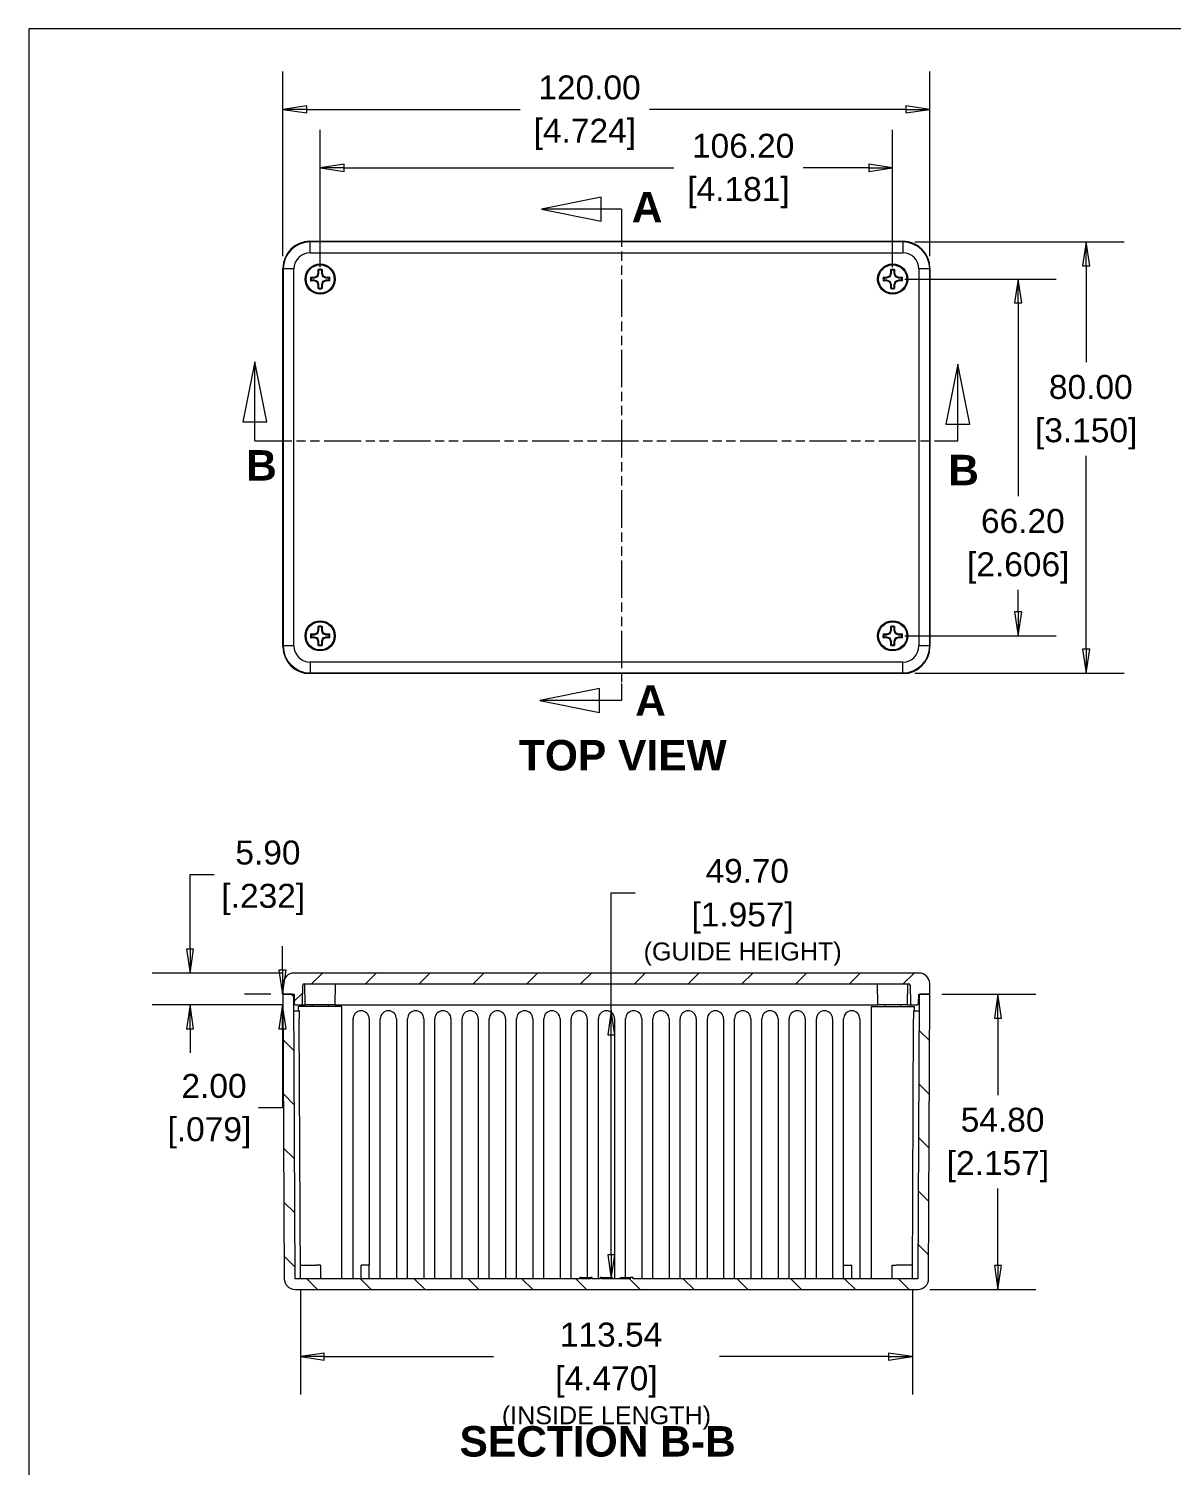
# Model space of a CAD drawing. Header units: millimetres. Extents: x 20 to 599, y 21 to 459.
# Drawn here: x 20.2 to 232.2, y 192.9 to 459.4 of the extents above; entities that cross this region are included whole.
import ezdxf

# ---------------------------------------------------------------- set-up
doc = ezdxf.new("R2010")
doc.units = ezdxf.units.MM
doc.header["$LTSCALE"] = 2.222222
doc.linetypes.add('DOUBLE_DASH_CHAIN', pattern=[1.2403, 0.6614, -0.0827, 0.1654, -0.0827, 0.1654, -0.0827])
for name, color, linetype, lineweight in [('Dimension (ANSI)', 7, 'Continuous', 9), ('Hatch (ANSI)', 7, 'Continuous', 9), ('Section Line (ANSI)', 7, 'DOUBLE_DASH_CHAIN', 9), ('Sketch Geometry (ANSI)', 7, 'Continuous', 9), ('Symbol (ANSI)', 7, 'Continuous', 9), ('Visible (ANSI)', 7, 'Continuous', 9), ('Visible Narrow (ANSI)', 7, 'Continuous', 9)]:
    doc.layers.add(name, color=color, linetype=linetype, lineweight=lineweight)
doc.styles.add('Label Text (ANSI)', font='arialbd.ttf')
doc.styles.add('Note Text (ANSI)', font='arial.ttf')
doc.styles.add('Text Style20', font='arial.ttf')
doc.dimstyles.new('Default - mm (ANSI)', dxfattribs={"dimscale": 2.222222, "dimtxt": 2, "dimasz": 2, "dimexe": 3.175, "dimexo": 1, "dimgap": 0.8, "dimtad": 0, "dimtih": 1, "dimtoh": 1, "dimrnd": 1e-08, "dimzin": 4, "dimdsep": 46, "dimtxsty": 'Note Text (ANSI)', "dimblk": 'Filled-1', "dimcen": 0.09, "dimdle": 10, "dimclrd": 256, "dimclre": 256, "dimclrt": 256, "dimadec": 1, "dimazin": 0, "dimtfac": 1.524, "dimtofl": 0, "dimtmove": 0, "dimatfit": 3, "dimfxl": 0, "dimtolj": 1, "dimtzin": 0, "dimlwd": -1, "dimlwe": -1, "dimarcsym": 0})

# ---------------------------------------------------------------- blocks, each defined once
blk = doc.blocks.new('Title Blocks HAMMOND')
at = {"layer": 'Sketch Geometry (ANSI)'}
for p, q in [((270, 206.73), (9.35, 206.73)), ((9.35, 206.73), (9.35, 9.64))]:
    blk.add_line(p, q, dxfattribs=at)
at = {"layer": 'Symbol (ANSI)', "style": 'Text Style20'}
blk.add_attdef('<TITLE>_001', (229.57, 16.32), '', height=5, dxfattribs=at)
blk = doc.blocks.new('2dTransSection0')
at = {"layer": 'Section Line (ANSI)', "linetype": 'Continuous'}
for p, q in [((27.97, 178.92), (26.97, 173.92)), ((27.97, 173.92), (27.97, 178.92)), ((28.97, 173.92), (27.97, 178.92)), ((86.67, 178.74), (85.67, 173.74)), ((86.67, 173.74), (86.67, 178.74)), ((87.67, 173.74), (86.67, 178.74)), ((26.97, 173.92), (28.97, 173.92)), ((27.97, 172.33), (27.97, 173.92)), ((85.67, 173.74), (87.67, 173.74)), ((86.67, 172.33), (86.67, 173.74)), ((27.97, 172.33), (29.36, 172.33)), ((85.28, 172.33), (86.67, 172.33))]:
    blk.add_line(p, q, dxfattribs=at)
at = {"layer": 'Section Line (ANSI)', "linetype": 'DOUBLE_DASH_CHAIN', "ltscale": 2.100338}
blk.add_line((27.97, 172.33), (86.67, 172.33), dxfattribs=at)
at = {"layer": 'Section Line (ANSI)', "linetype": 'Continuous', "flags": 128}
for points in [[(28.97, 173.92), (27.97, 178.92), (26.97, 173.92), (28.97, 173.92)], [(87.67, 173.74), (86.67, 178.74), (85.67, 173.74), (87.67, 173.74)]]:
    blk.add_lwpolyline(points, dxfattribs=at)
at = {"layer": 'Section Line (ANSI)'}
for points in [[(28.97, 173.92), (27.97, 178.92), (26.97, 173.92), (28.97, 173.92)], [(87.67, 173.74), (86.67, 178.74), (85.67, 173.74), (87.67, 173.74)]]:
    blk.add_solid(points, dxfattribs=at)
at = {"layer": 'Section Line (ANSI)', "char_height": 2.54, "attachment_point": 7, "style": 'Label Text (ANSI)'}
for insert in [(27.25, 169.02), (85.86, 168.63)]:
    blk.add_mtext('B', dxfattribs=dict(at, insert=insert))
blk = doc.blocks.new('2dTransSection1')
at = {"layer": 'Section Line (ANSI)', "linetype": 'Continuous'}
for p, q in [((56.9, 192.67), (51.9, 191.67)), ((56.9, 190.67), (56.9, 192.67)), ((56.9, 191.67), (51.9, 191.67)), ((51.9, 191.67), (56.9, 190.67)), ((58.58, 191.67), (56.9, 191.67)), ((58.58, 191.67), (58.58, 190.24)), ((56.76, 151.66), (51.76, 150.66)), ((56.76, 149.66), (56.76, 151.66)), ((58.58, 152.08), (58.58, 150.66)), ((56.76, 150.66), (51.76, 150.66)), ((51.76, 150.66), (56.76, 149.66)), ((58.58, 150.66), (56.76, 150.66))]:
    blk.add_line(p, q, dxfattribs=at)
at = {"layer": 'Section Line (ANSI)', "linetype": 'DOUBLE_DASH_CHAIN', "ltscale": 2.127527}
blk.add_line((58.58, 191.67), (58.58, 150.66), dxfattribs=at)
at = {"layer": 'Section Line (ANSI)', "linetype": 'Continuous', "flags": 128}
for points in [[(56.9, 192.67), (51.9, 191.67), (56.9, 190.67), (56.9, 192.67)], [(56.76, 151.66), (51.76, 150.66), (56.76, 149.66), (56.76, 151.66)]]:
    blk.add_lwpolyline(points, dxfattribs=at)
at = {"layer": 'Section Line (ANSI)'}
for points in [[(56.9, 192.67), (51.9, 191.67), (56.9, 190.67), (56.9, 192.67)], [(56.76, 151.66), (51.76, 150.66), (56.76, 149.66), (56.76, 151.66)]]:
    blk.add_solid(points, dxfattribs=at)
at = {"layer": 'Section Line (ANSI)', "char_height": 2.54, "attachment_point": 7, "style": 'Label Text (ANSI)'}
for insert in [(59.44, 190.58), (59.73, 149.39)]:
    blk.add_mtext('A', dxfattribs=dict(at, insert=insert))
blk = doc.blocks.new('Filled-1')
at = {"color": 0}
for p, q in [((0, 0), (-1, 0.15)), ((-1, 0.15), (-1, -0.15)), ((-1, 0), (0, 0)), ((-1, -0.15), (0, 0))]:
    blk.add_line(p, q, dxfattribs=at)
at = {"color": 0, "flags": 128}
blk.add_lwpolyline([(-1, -0.15), (0, 0), (-1, 0.15), (-1, -0.15)], dxfattribs=at)
at = {"color": 0}
blk.add_solid([(-1, -0.15), (0, 0), (-1, 0.15), (-1, -0.15)], dxfattribs=at)
blk = doc.blocks.new('*D12')
at = {"layer": 'Defpoints', "color": 0, "transparency": 16777216}
for p in [(187.39, 444.46), (67.39, 414.99), (187.39, 414.99)]:
    blk.add_point(p, dxfattribs=at)
at = {"layer": 'Dimension (ANSI)', "transparency": 16777216}
for p, q in [((67.39, 417.22), (67.39, 451.51)), ((187.39, 417.22), (187.39, 451.51)), ((71.84, 444.46), (111.41, 444.46)), ((182.95, 444.46), (135.38, 444.46))]:
    blk.add_line(p, q, dxfattribs=at)
at = {"layer": 'Dimension (ANSI)', "transparency": 16777216, "xscale": 4.444444444444445, "yscale": 4.444444444444445, "zscale": 4.444444444444445, "rotation": 180}
blk.add_blockref('Filled-1', (67.39, 444.46), dxfattribs=at)
at = {"layer": 'Dimension (ANSI)', "transparency": 16777216, "xscale": 4.444444444444445, "yscale": 4.444444444444445, "zscale": 4.444444444444445}
blk.add_blockref('Filled-1', (187.39, 444.46), dxfattribs=at)
at = {"layer": 'Dimension (ANSI)', "transparency": 16777216, "char_height": 4.4444, "attachment_point": 5, "style": 'Note Text (ANSI)'}
for s, insert in [('\\A1; 120.00', (123.39, 448.5)), ('\\A1;[4.724]', (123.39, 439.83))]:
    blk.add_mtext(s, dxfattribs=dict(at, insert=insert))
blk = doc.blocks.new('*D13')
at = {"layer": 'Defpoints', "color": 0, "transparency": 16777216}
for p in [(74.29, 433.63), (74.29, 412.99), (180.49, 412.99)]:
    blk.add_point(p, dxfattribs=at)
at = {"layer": 'Dimension (ANSI)', "transparency": 16777216}
for p, q in [((74.29, 415.22), (74.29, 440.69)), ((180.49, 415.22), (180.49, 440.69)), ((78.74, 433.63), (139.9, 433.63)), ((176.05, 433.63), (163.88, 433.63))]:
    blk.add_line(p, q, dxfattribs=at)
at = {"layer": 'Dimension (ANSI)', "transparency": 16777216, "xscale": 4.444444444444445, "yscale": 4.444444444444445, "zscale": 4.444444444444445, "rotation": 180}
blk.add_blockref('Filled-1', (74.29, 433.63), dxfattribs=at)
at = {"layer": 'Dimension (ANSI)', "transparency": 16777216, "xscale": 4.444444444444445, "yscale": 4.444444444444445, "zscale": 4.444444444444445}
blk.add_blockref('Filled-1', (180.49, 433.63), dxfattribs=at)
at = {"layer": 'Dimension (ANSI)', "transparency": 16777216, "char_height": 4.4444, "attachment_point": 5, "style": 'Note Text (ANSI)'}
for s, insert in [('\\A1; 106.20', (151.89, 437.68)), ('\\A1;[4.181]', (151.89, 429.01))]:
    blk.add_mtext(s, dxfattribs=dict(at, insert=insert))
blk = doc.blocks.new('*D14')
at = {"layer": 'Defpoints', "color": 0, "transparency": 16777216}
for p in [(182.39, 419.89), (182.39, 339.89), (216.38, 339.89)]:
    blk.add_point(p, dxfattribs=at)
at = {"layer": 'Dimension (ANSI)', "transparency": 16777216}
for p, q in [((184.62, 419.89), (223.43, 419.89)), ((216.38, 415.45), (216.38, 397.57)), ((216.38, 344.34), (216.38, 380.22)), ((184.62, 339.89), (223.43, 339.89))]:
    blk.add_line(p, q, dxfattribs=at)
at = {"layer": 'Dimension (ANSI)', "transparency": 16777216, "xscale": 4.444444444444445, "yscale": 4.444444444444445, "zscale": 4.444444444444445}
for p, rotation in [((216.38, 419.89), 90), ((216.38, 339.89), 270)]:
    blk.add_blockref('Filled-1', p, dxfattribs=dict(at, rotation=rotation))
at = {"layer": 'Dimension (ANSI)', "transparency": 16777216, "attachment_point": 5, "style": 'Note Text (ANSI)'}
for s, insert, char_height in [('\\A1; 80.00', (216.38, 392.94), 4.444), ('\\A1;[3.150]', (216.38, 384.27), 4.4444)]:
    blk.add_mtext(s, dxfattribs=dict(at, insert=insert, char_height=char_height))
blk = doc.blocks.new('*D15')
at = {"layer": 'Defpoints', "color": 0, "transparency": 16777216}
for p in [(180.49, 412.99), (180.49, 346.79), (203.78, 346.79)]:
    blk.add_point(p, dxfattribs=at)
at = {"layer": 'Dimension (ANSI)', "transparency": 16777216}
for p, q in [((182.72, 412.99), (210.84, 412.99)), ((203.78, 408.55), (203.78, 372.7)), ((203.78, 351.24), (203.78, 355.36)), ((182.72, 346.79), (210.84, 346.79))]:
    blk.add_line(p, q, dxfattribs=at)
at = {"layer": 'Dimension (ANSI)', "transparency": 16777216, "xscale": 4.444444444444445, "yscale": 4.444444444444445, "zscale": 4.444444444444445}
for p, rotation in [((203.78, 412.99), 90), ((203.78, 346.79), 270)]:
    blk.add_blockref('Filled-1', p, dxfattribs=dict(at, rotation=rotation))
at = {"layer": 'Dimension (ANSI)', "transparency": 16777216, "attachment_point": 5, "style": 'Note Text (ANSI)'}
for s, insert, char_height in [('\\A1; 66.20', (203.78, 368.08), 4.444), ('\\A1;[2.606]', (203.78, 359.4), 4.4444)]:
    blk.add_mtext(s, dxfattribs=dict(at, insert=insert, char_height=char_height))
blk = doc.blocks.new('*D19')
at = {"layer": 'Defpoints', "color": 0, "transparency": 16777216}
for p in [(187.39, 280.35), (185.16, 225.55), (200.02, 225.55)]:
    blk.add_point(p, dxfattribs=at)
at = {"layer": 'Dimension (ANSI)', "transparency": 16777216}
for p, q in [((189.62, 280.35), (207.07, 280.35)), ((200.02, 275.9), (200.02, 261.62)), ((200.02, 229.99), (200.02, 244.28)), ((187.39, 225.55), (207.07, 225.55))]:
    blk.add_line(p, q, dxfattribs=at)
at = {"layer": 'Dimension (ANSI)', "transparency": 16777216, "xscale": 4.444444444444445, "yscale": 4.444444444444445, "zscale": 4.444444444444445}
for p, rotation in [((200.02, 280.35), 90), ((200.02, 225.55), 270)]:
    blk.add_blockref('Filled-1', p, dxfattribs=dict(at, rotation=rotation))
at = {"layer": 'Dimension (ANSI)', "transparency": 16777216, "attachment_point": 5, "style": 'Note Text (ANSI)'}
for s, insert, char_height in [('\\A1; 54.80', (200.02, 257), 4.444), ('\\A1;[2.157]', (200.02, 248.32), 4.4444)]:
    blk.add_mtext(s, dxfattribs=dict(at, insert=insert, char_height=char_height))
blk = doc.blocks.new('*D20')
at = {"layer": 'Defpoints', "color": 0, "transparency": 16777216}
for p in [(50.16, 284.25), (69.43, 284.25), (69.72, 278.35)]:
    blk.add_point(p, dxfattribs=at)
at = {"layer": 'Dimension (ANSI)', "transparency": 16777216}
for p, q in [((50.16, 288.69), (50.16, 302.52)), ((50.16, 302.52), (54.61, 302.52)), ((67.21, 284.25), (43.11, 284.25)), ((67.5, 278.35), (43.11, 278.35)), ((50.16, 273.9), (50.16, 269.46))]:
    blk.add_line(p, q, dxfattribs=at)
at = {"layer": 'Dimension (ANSI)', "transparency": 16777216, "xscale": 4.444444444444445, "yscale": 4.444444444444445, "zscale": 4.444444444444445}
for p, rotation in [((50.16, 284.25), 270), ((50.16, 278.35), 90)]:
    blk.add_blockref('Filled-1', p, dxfattribs=dict(at, rotation=rotation))
at = {"layer": 'Dimension (ANSI)', "transparency": 16777216, "char_height": 4.444, "attachment_point": 5, "style": 'Note Text (ANSI)'}
for s, insert in [('\\A1; 5.90', (63.74, 306.57)), ('\\A1;[.232]', (63.74, 297.9))]:
    blk.add_mtext(s, dxfattribs=dict(at, insert=insert))
blk = doc.blocks.new('*D21')
at = {"layer": 'Defpoints', "color": 0, "transparency": 16777216}
for p in [(70.62, 227.55), (184.16, 227.55), (184.16, 213.09)]:
    blk.add_point(p, dxfattribs=at)
at = {"layer": 'Dimension (ANSI)', "transparency": 16777216}
for p, q in [((70.62, 225.33), (70.62, 206.04)), ((184.16, 225.33), (184.16, 206.04)), ((75.07, 213.09), (106.44, 213.09)), ((179.72, 213.09), (148.35, 213.09))]:
    blk.add_line(p, q, dxfattribs=at)
at = {"layer": 'Dimension (ANSI)', "transparency": 16777216, "xscale": 4.444444444444445, "yscale": 4.444444444444445, "zscale": 4.444444444444445, "rotation": 180}
blk.add_blockref('Filled-1', (70.62, 213.09), dxfattribs=at)
at = {"layer": 'Dimension (ANSI)', "transparency": 16777216, "xscale": 4.444444444444445, "yscale": 4.444444444444445, "zscale": 4.444444444444445}
blk.add_blockref('Filled-1', (184.16, 213.09), dxfattribs=at)
at = {"layer": 'Dimension (ANSI)', "transparency": 16777216, "char_height": 4.4444, "attachment_point": 5, "style": 'Note Text (ANSI)'}
for s, insert in [('\\A1; 113.54', (127.39, 217.14)), ('\\A1;[4.470]{\\P\\fArial|b0|i0;\\H3.3333;(INSIDE LENGTH)}', (127.39, 205.42))]:
    blk.add_mtext(s, dxfattribs=dict(at, insert=insert))
blk = doc.blocks.new('*D25')
at = {"layer": 'Defpoints', "color": 0, "transparency": 16777216}
for p in [(67.32, 280.35), (67.39, 280.35), (69.72, 278.35)]:
    blk.add_point(p, dxfattribs=at)
at = {"layer": 'Dimension (ANSI)', "transparency": 16777216}
for p, q in [((67.32, 284.79), (67.32, 289.24)), ((65.17, 280.35), (60.26, 280.35)), ((67.5, 278.35), (60.26, 278.35)), ((67.32, 273.9), (67.32, 259.23)), ((67.32, 259.23), (62.87, 259.23))]:
    blk.add_line(p, q, dxfattribs=at)
at = {"layer": 'Dimension (ANSI)', "transparency": 16777216, "xscale": 4.444444444444445, "yscale": 4.444444444444445, "zscale": 4.444444444444445}
for p, rotation in [((67.32, 280.35), 270), ((67.32, 278.35), 90)]:
    blk.add_blockref('Filled-1', p, dxfattribs=dict(at, rotation=rotation))
at = {"layer": 'Dimension (ANSI)', "transparency": 16777216, "char_height": 4.444, "attachment_point": 5, "style": 'Note Text (ANSI)'}
for s, insert in [('\\A1; 2.00', (53.74, 263.28)), ('\\A1;[.079]', (53.74, 254.61))]:
    blk.add_mtext(s, dxfattribs=dict(at, insert=insert))
blk = doc.blocks.new('*D38')
at = {"layer": 'Defpoints', "color": 0, "transparency": 16777216}
for p in [(128.3, 277.25), (152.67, 277.25), (152.66, 227.55)]:
    blk.add_point(p, dxfattribs=at)
at = {"layer": 'Dimension (ANSI)', "transparency": 16777216}
for p, q in [((128.3, 277.25), (128.3, 299.14)), ((128.3, 299.14), (132.74, 299.14)), ((128.3, 231.99), (128.3, 272.81))]:
    blk.add_line(p, q, dxfattribs=at)
at = {"layer": 'Dimension (ANSI)', "transparency": 16777216, "xscale": 4.444444444444445, "yscale": 4.444444444444445, "zscale": 4.444444444444445}
for p, rotation in [((128.3, 277.25), 90), ((128.3, 227.55), 270)]:
    blk.add_blockref('Filled-1', p, dxfattribs=dict(at, rotation=rotation))
at = {"layer": 'Dimension (ANSI)', "transparency": 16777216, "char_height": 4.4444, "attachment_point": 5, "style": 'Note Text (ANSI)'}
for s, insert in [('\\A1; \\fArial|b0|i0;\\H4.4161;49.70', (152.66, 303.17)), ('\\A1;[1.957]{\\P\\fArial|b0|i0;\\H3.3333;(GUIDE HEIGHT)}', (152.66, 291.46))]:
    blk.add_mtext(s, dxfattribs=dict(at, insert=insert))

msp = doc.modelspace()

# ---------------------------------------------------------------- hatches: boundary and pattern name
at = {"layer": 'Hatch (ANSI)'}
h = msp.add_hatch(dxfattribs=at)
h.set_pattern_fill('ANSI31', color=256, scale=56.444444, style=0)
h.set_pattern_definition([(45, (0, 0), (-4.98903, 4.98903), [])])
edge = h.paths.add_edge_path()
edge.add_ellipse((185.361, 282.248), major_axis=(2, 0.035), ratio=1, start_angle=0, end_angle=89)
edge.add_line((185.361, 284.248), (69.428, 284.248))
edge.add_ellipse((69.428, 282.248), major_axis=(0, 2), ratio=1, start_angle=0, end_angle=89)
edge.add_line((67.428, 282.283), (67.394, 280.348))
edge.add_line((67.394, 280.348), (69.145, 280.348))
edge.add_line((69.145, 280.348), (69.444, 280.348))
edge.add_line((69.444, 280.348), (69.475, 278.594))
edge.add_ellipse((69.725, 278.598), major_axis=(-0.25, -0.004), ratio=1, start_angle=0, end_angle=89)
edge.add_line((69.725, 278.348), (70.764, 278.348))
edge.add_ellipse((70.764, 278.598), major_axis=(0, -0.25), ratio=1, start_angle=0, end_angle=89)
edge.add_line((71.013, 278.594), (71.073, 282.003))
edge.add_ellipse((71.323, 281.998), major_axis=(-0.25, 0.004), ratio=1, start_angle=271, end_angle=360, ccw=False)
edge.add_line((71.323, 282.248), (183.465, 282.248))
edge.add_ellipse((183.465, 281.998), major_axis=(0, 0.25), ratio=1, start_angle=271, end_angle=360, ccw=False)
edge.add_line((183.715, 282.003), (183.775, 278.594))
edge.add_ellipse((184.025, 278.598), major_axis=(-0.25, -0.004), ratio=1, start_angle=0, end_angle=89)
edge.add_line((184.025, 278.348), (185.064, 278.348))
edge.add_ellipse((185.064, 278.598), major_axis=(0, -0.25), ratio=1, start_angle=0, end_angle=89)
edge.add_line((185.313, 278.594), (185.344, 280.348))
edge.add_line((185.344, 280.348), (185.643, 280.348))
edge.add_line((185.643, 280.348), (187.394, 280.348))
edge.add_line((187.394, 280.348), (187.36, 282.283))
h = msp.add_hatch(dxfattribs=at)
h.set_pattern_fill('ANSI31', color=256, scale=56.444444, angle=90.00021, style=0)
h.set_pattern_definition([(135.0002, (0, 0), (-4.98901, -4.98905), [])])
edge = h.paths.add_edge_path()
edge.add_ellipse((185.164, 227.548), major_axis=(0, -2), ratio=1, start_angle=0, end_angle=89.75)
edge.add_line((187.164, 227.54), (187.394, 280.348))
edge.add_line((187.394, 280.348), (185.643, 280.348))
edge.add_ellipse((185.643, 280.098), major_axis=(0, 0.25), ratio=1, start_angle=0, end_angle=89.75)
edge.add_line((185.393, 280.1), (185.164, 227.548))
edge.add_line((185.164, 227.548), (132.327, 227.548))
edge.add_line((132.327, 227.548), (132.327, 227.798))
edge.add_line((132.327, 227.798), (131.819, 227.798))
edge.add_line((131.819, 227.798), (131.819, 227.548))
edge.add_line((131.819, 227.548), (126.475, 227.548))
edge.add_line((126.475, 227.548), (126.475, 227.798))
edge.add_line((126.475, 227.798), (126.24, 227.798))
edge.add_line((126.24, 227.798), (126.24, 227.548))
edge.add_line((126.24, 227.548), (124.753, 227.548))
edge.add_line((124.753, 227.548), (124.753, 227.798))
edge.add_line((124.753, 227.798), (124.519, 227.798))
edge.add_line((124.519, 227.798), (124.519, 227.548))
edge.add_line((124.519, 227.548), (122.688, 227.548))
edge.add_line((122.688, 227.548), (122.688, 227.798))
edge.add_line((122.688, 227.798), (122.453, 227.798))
edge.add_line((122.453, 227.798), (122.453, 227.548))
edge.add_line((122.453, 227.548), (69.625, 227.548))
edge.add_line((69.625, 227.548), (69.395, 280.1))
edge.add_ellipse((69.145, 280.098), major_axis=(0.25, 0.001), ratio=1, start_angle=0, end_angle=89.75)
edge.add_line((69.145, 280.348), (67.394, 280.348))
edge.add_line((67.394, 280.348), (67.625, 227.54))
edge.add_ellipse((69.625, 227.548), major_axis=(-2, -0.009), ratio=1, start_angle=0, end_angle=89.75)
edge.add_line((69.625, 225.548), (185.164, 225.548))

# ---------------------------------------------------------------- linework, layer by layer
at = {"layer": 'Visible (ANSI)'}
for p, q in [((182.395, 419.894), (72.393, 419.894)), ((72.394, 419.994), (182.394, 419.994)), ((67.394, 344.794), (67.394, 414.994)), ((67.394, 414.895), (67.394, 344.893)), ((72.526, 413.35), (73.212, 413.35)), ((72.64, 413.215), (73.237, 413.215)), ((73.212, 413.35), (73.735, 413.553)), ((73.212, 413.35), (73.237, 413.215)), ((73.237, 413.215), (73.839, 413.449)), ((73.735, 413.553), (73.939, 414.076)), ((73.735, 413.553), (73.839, 413.449)), ((73.839, 413.449), (74.073, 414.051)), ((73.939, 414.076), (73.939, 414.762)), ((73.939, 414.076), (74.073, 414.051)), ((74.073, 414.051), (74.073, 414.649)), ((74.515, 414.649), (74.515, 414.051)), ((74.65, 414.076), (74.515, 414.051)), ((74.515, 414.051), (74.749, 413.449)), ((74.65, 414.762), (74.65, 414.076)), ((74.65, 414.076), (74.853, 413.553)), ((74.853, 413.553), (74.749, 413.449)), ((74.749, 413.449), (75.351, 413.215)), ((74.853, 413.553), (75.376, 413.35)), ((75.376, 413.35), (75.351, 413.215)), ((75.351, 413.215), (75.948, 413.215)), ((75.376, 413.35), (76.062, 413.35)), ((178.726, 413.35), (179.412, 413.35)), ((178.84, 413.215), (179.437, 413.215)), ((179.412, 413.35), (179.935, 413.553)), ((179.412, 413.35), (179.437, 413.215)), ((179.437, 413.215), (180.039, 413.449)), ((179.935, 413.553), (180.139, 414.076)), ((179.935, 413.553), (180.039, 413.449)), ((180.039, 413.449), (180.273, 414.051)), ((180.139, 414.076), (180.139, 414.762)), ((180.139, 414.076), (180.273, 414.051)), ((180.273, 414.051), (180.273, 414.649)), ((180.715, 414.649), (180.715, 414.051)), ((180.85, 414.076), (180.715, 414.051)), ((180.715, 414.051), (180.949, 413.449)), ((180.85, 414.762), (180.85, 414.076)), ((180.85, 414.076), (181.053, 413.553)), ((181.053, 413.553), (180.949, 413.449)), ((180.949, 413.449), (181.551, 413.215)), ((181.053, 413.553), (181.576, 413.35)), ((181.576, 413.35), (181.551, 413.215)), ((181.551, 413.215), (182.148, 413.215)), ((181.576, 413.35), (182.262, 413.35)), ((187.394, 414.994), (187.394, 344.794)), ((187.394, 344.893), (187.394, 414.895)), ((73.212, 412.639), (72.526, 412.639)), ((73.237, 412.773), (72.64, 412.773)), ((73.212, 412.639), (73.237, 412.773)), ((73.735, 412.435), (73.212, 412.639)), ((73.839, 412.539), (73.237, 412.773)), ((73.735, 412.435), (73.839, 412.539)), ((73.939, 411.912), (73.735, 412.435)), ((74.073, 411.937), (73.839, 412.539)), ((73.939, 411.912), (74.073, 411.937)), ((73.939, 411.226), (73.939, 411.912)), ((74.073, 411.34), (74.073, 411.937)), ((74.749, 412.539), (74.515, 411.937)), ((74.65, 411.912), (74.515, 411.937)), ((74.515, 411.937), (74.515, 411.34)), ((74.853, 412.435), (74.65, 411.912)), ((74.65, 411.912), (74.65, 411.226)), ((75.351, 412.773), (74.749, 412.539)), ((74.853, 412.435), (74.749, 412.539)), ((75.376, 412.639), (74.853, 412.435)), ((75.376, 412.639), (75.351, 412.773)), ((75.948, 412.773), (75.351, 412.773)), ((76.062, 412.639), (75.376, 412.639)), ((179.412, 412.639), (178.726, 412.639)), ((179.437, 412.773), (178.84, 412.773)), ((179.412, 412.639), (179.437, 412.773)), ((179.935, 412.435), (179.412, 412.639)), ((180.039, 412.539), (179.437, 412.773)), ((179.935, 412.435), (180.039, 412.539)), ((180.139, 411.912), (179.935, 412.435)), ((180.273, 411.937), (180.039, 412.539)), ((180.139, 411.912), (180.273, 411.937)), ((180.139, 411.226), (180.139, 411.912)), ((180.273, 411.34), (180.273, 411.937)), ((180.949, 412.539), (180.715, 411.937)), ((180.85, 411.912), (180.715, 411.937)), ((180.715, 411.937), (180.715, 411.34)), ((181.053, 412.435), (180.85, 411.912)), ((180.85, 411.912), (180.85, 411.226)), ((181.551, 412.773), (180.949, 412.539)), ((181.053, 412.435), (180.949, 412.539)), ((181.576, 412.639), (181.053, 412.435)), ((181.576, 412.639), (181.551, 412.773)), ((182.148, 412.773), (181.551, 412.773)), ((182.262, 412.639), (181.576, 412.639)), ((72.526, 347.15), (73.212, 347.15)), ((73.212, 346.439), (72.526, 346.439)), ((72.64, 347.015), (73.237, 347.015)), ((73.237, 346.573), (72.64, 346.573)), ((73.212, 347.15), (73.735, 347.353)), ((73.212, 347.15), (73.237, 347.015)), ((73.212, 346.439), (73.237, 346.573)), ((73.735, 346.235), (73.212, 346.439)), ((73.237, 347.015), (73.839, 347.249)), ((73.839, 346.339), (73.237, 346.573)), ((73.735, 347.353), (73.939, 347.876)), ((73.735, 347.353), (73.839, 347.249)), ((73.839, 347.249), (74.073, 347.851)), ((73.939, 347.876), (73.939, 348.562)), ((73.939, 347.876), (74.073, 347.851)), ((74.073, 347.851), (74.073, 348.449)), ((74.515, 348.449), (74.515, 347.851)), ((74.65, 347.876), (74.515, 347.851)), ((74.515, 347.851), (74.749, 347.249)), ((74.65, 348.562), (74.65, 347.876)), ((74.65, 347.876), (74.853, 347.353)), ((74.853, 347.353), (74.749, 347.249)), ((74.749, 347.249), (75.351, 347.015)), ((75.351, 346.573), (74.749, 346.339)), ((74.853, 347.353), (75.376, 347.15)), ((75.376, 346.439), (74.853, 346.235)), ((75.376, 347.15), (75.351, 347.015)), ((75.351, 347.015), (75.948, 347.015)), ((75.376, 346.439), (75.351, 346.573)), ((75.948, 346.573), (75.351, 346.573)), ((75.376, 347.15), (76.062, 347.15)), ((76.062, 346.439), (75.376, 346.439)), ((178.726, 347.15), (179.412, 347.15)), ((179.412, 346.439), (178.726, 346.439)), ((178.84, 347.015), (179.437, 347.015)), ((179.437, 346.573), (178.84, 346.573)), ((179.412, 347.15), (179.935, 347.353)), ((179.412, 347.15), (179.437, 347.015)), ((179.412, 346.439), (179.437, 346.573)), ((179.935, 346.235), (179.412, 346.439)), ((179.437, 347.015), (180.039, 347.249)), ((180.039, 346.339), (179.437, 346.573)), ((179.935, 347.353), (180.139, 347.876)), ((179.935, 347.353), (180.039, 347.249)), ((180.039, 347.249), (180.273, 347.851)), ((180.139, 347.876), (180.139, 348.562)), ((180.139, 347.876), (180.273, 347.851)), ((180.273, 347.851), (180.273, 348.449)), ((180.715, 348.449), (180.715, 347.851)), ((180.85, 347.876), (180.715, 347.851)), ((180.715, 347.851), (180.949, 347.249)), ((180.85, 348.562), (180.85, 347.876)), ((180.85, 347.876), (181.053, 347.353)), ((181.053, 347.353), (180.949, 347.249)), ((180.949, 347.249), (181.551, 347.015)), ((181.551, 346.573), (180.949, 346.339)), ((181.053, 347.353), (181.576, 347.15)), ((181.576, 346.439), (181.053, 346.235)), ((181.576, 347.15), (181.551, 347.015)), ((181.551, 347.015), (182.148, 347.015)), ((181.576, 346.439), (181.551, 346.573)), ((182.148, 346.573), (181.551, 346.573)), ((181.576, 347.15), (182.262, 347.15)), ((182.262, 346.439), (181.576, 346.439)), ((73.735, 346.235), (73.839, 346.339)), ((73.939, 345.712), (73.735, 346.235)), ((74.073, 345.737), (73.839, 346.339)), ((73.939, 345.712), (74.073, 345.737)), ((73.939, 345.026), (73.939, 345.712)), ((74.073, 345.14), (74.073, 345.737)), ((74.749, 346.339), (74.515, 345.737)), ((74.65, 345.712), (74.515, 345.737)), ((74.515, 345.737), (74.515, 345.14)), ((74.853, 346.235), (74.65, 345.712)), ((74.65, 345.712), (74.65, 345.026)), ((74.853, 346.235), (74.749, 346.339)), ((179.935, 346.235), (180.039, 346.339)), ((180.139, 345.712), (179.935, 346.235)), ((180.273, 345.737), (180.039, 346.339)), ((180.139, 345.712), (180.273, 345.737)), ((180.139, 345.026), (180.139, 345.712)), ((180.273, 345.14), (180.273, 345.737)), ((180.949, 346.339), (180.715, 345.737)), ((180.85, 345.712), (180.715, 345.737)), ((180.715, 345.737), (180.715, 345.14)), ((181.053, 346.235), (180.85, 345.712)), ((180.85, 345.712), (180.85, 345.026)), ((181.053, 346.235), (180.949, 346.339)), ((72.393, 339.894), (182.395, 339.894)), ((182.394, 339.794), (72.394, 339.794)), ((185.361, 284.248), (69.428, 284.248)), ((67.428, 282.283), (67.394, 280.348)), ((69.145, 280.348), (67.394, 280.348)), ((67.394, 280.348), (67.625, 227.54)), ((67.394, 280.348), (69.444, 280.348)), ((69.625, 227.548), (69.395, 280.1)), ((69.444, 280.348), (69.475, 278.594)), ((71.013, 278.594), (71.073, 282.003)), ((71.323, 282.248), (183.465, 282.248)), ((71.529, 278.348), (71.461, 282.248)), ((77.059, 278.348), (77.127, 282.248)), ((177.729, 278.348), (177.661, 282.248)), ((183.259, 278.348), (183.327, 282.248)), ((183.715, 282.003), (183.775, 278.594)), ((185.393, 280.1), (185.164, 227.548)), ((185.313, 278.594), (185.344, 280.348)), ((185.344, 280.348), (187.394, 280.348)), ((187.394, 280.348), (185.643, 280.348)), ((187.164, 227.54), (187.394, 280.348)), ((187.394, 280.348), (187.36, 282.283)), ((69.408, 277.249), (70.408, 277.253)), ((69.725, 278.348), (70.764, 278.348)), ((78.294, 278.048), (70.294, 278.048)), ((70.294, 277.252), (70.294, 278.048)), ((70.408, 277.253), (70.414, 275.753)), ((70.764, 278.348), (71.529, 278.348)), ((77.059, 278.348), (71.529, 278.348)), ((72.821, 278.348), (72.821, 278.048)), ((75.767, 278.348), (75.767, 278.048)), ((77.059, 278.348), (177.729, 278.348)), ((78.294, 227.548), (78.294, 278.048)), ((176.494, 278.048), (184.494, 278.048)), ((176.494, 278.048), (176.494, 227.548)), ((183.259, 278.348), (177.729, 278.348)), ((179.021, 278.348), (179.021, 278.048)), ((181.967, 278.348), (181.967, 278.048)), ((183.259, 278.348), (184.025, 278.348)), ((184.025, 278.348), (185.064, 278.348)), ((184.381, 277.253), (184.374, 275.753)), ((184.381, 277.253), (185.381, 277.249)), ((184.494, 278.048), (184.494, 277.252)), ((70.625, 227.548), (70.414, 275.753)), ((80.394, 227.548), (80.394, 275.753)), ((83.394, 275.753), (83.394, 230.048)), ((85.45, 227.548), (85.45, 275.753)), ((88.45, 275.753), (88.45, 227.548)), ((90.505, 227.548), (90.505, 275.753)), ((93.505, 275.753), (93.505, 227.548)), ((95.561, 227.548), (95.561, 275.753)), ((98.561, 275.753), (98.561, 227.548)), ((100.616, 227.548), (100.616, 275.753)), ((103.616, 275.753), (103.616, 227.548)), ((105.672, 227.548), (105.672, 275.753)), ((108.672, 275.753), (108.672, 227.548)), ((110.727, 227.548), (110.727, 275.753)), ((113.727, 275.753), (113.727, 227.548)), ((115.783, 227.548), (115.783, 275.753)), ((118.783, 275.753), (118.783, 227.548)), ((120.839, 227.548), (120.839, 275.753)), ((123.839, 275.753), (123.839, 227.798)), ((125.894, 227.548), (125.894, 275.753)), ((128.894, 275.753), (128.894, 227.548)), ((130.95, 227.798), (130.95, 275.753)), ((133.95, 275.753), (133.95, 227.548)), ((136.005, 227.548), (136.005, 275.753)), ((139.005, 275.753), (139.005, 227.548)), ((141.061, 227.548), (141.061, 275.753)), ((144.061, 275.753), (144.061, 227.548)), ((146.116, 227.548), (146.116, 275.753)), ((149.116, 275.753), (149.116, 227.548)), ((151.172, 227.548), (151.172, 275.753)), ((154.172, 275.753), (154.172, 227.548)), ((156.227, 227.548), (156.227, 275.753)), ((159.227, 275.753), (159.227, 227.548)), ((161.283, 227.548), (161.283, 275.753)), ((164.283, 275.753), (164.283, 227.548)), ((166.339, 227.548), (166.339, 275.753)), ((169.339, 275.753), (169.339, 227.548)), ((171.394, 230.048), (171.394, 275.753)), ((174.394, 275.753), (174.394, 227.548)), ((184.164, 227.548), (184.374, 275.753)), ((70.614, 230.048), (73.625, 230.048)), ((74.375, 230.048), (73.625, 230.048)), ((74.375, 230.048), (74.375, 227.548)), ((81.894, 227.548), (81.894, 230.048)), ((83.394, 230.048), (81.894, 230.048)), ((83.394, 227.548), (83.394, 230.048)), ((171.394, 230.048), (172.894, 230.048)), ((171.394, 227.548), (171.394, 230.048)), ((172.894, 227.548), (172.894, 230.048)), ((180.414, 230.048), (181.164, 230.048)), ((180.414, 227.548), (180.414, 230.048)), ((184.175, 230.048), (181.164, 230.048)), ((122.453, 227.548), (69.625, 227.548)), ((122.688, 227.798), (122.453, 227.798)), ((122.453, 227.798), (122.453, 227.548)), ((122.688, 227.548), (122.688, 227.798)), ((122.688, 227.798), (122.726, 227.798)), ((124.519, 227.548), (122.688, 227.548)), ((122.726, 227.798), (123.579, 227.798)), ((122.726, 227.548), (122.726, 227.798)), ((123.579, 227.798), (123.851, 227.798)), ((123.579, 227.548), (123.579, 227.798)), ((123.851, 227.798), (124.481, 227.798)), ((123.851, 227.548), (123.851, 227.798)), ((124.481, 227.798), (124.519, 227.798)), ((124.481, 227.548), (124.481, 227.798)), ((124.753, 227.798), (124.519, 227.798)), ((124.519, 227.798), (124.519, 227.548)), ((124.753, 227.548), (124.753, 227.798)), ((126.24, 227.548), (124.753, 227.548)), ((126.475, 227.798), (126.24, 227.798)), ((126.24, 227.798), (126.24, 227.548)), ((126.475, 227.548), (126.475, 227.798)), ((126.475, 227.798), (128.548, 227.798)), ((131.819, 227.548), (126.475, 227.548)), ((128.548, 227.548), (128.548, 227.798)), ((130.027, 227.798), (131.819, 227.798)), ((130.027, 227.548), (130.027, 227.798)), ((132.327, 227.798), (131.819, 227.798)), ((131.819, 227.798), (131.819, 227.548)), ((132.327, 227.548), (132.327, 227.798)), ((185.164, 227.548), (132.327, 227.548)), ((69.625, 225.548), (185.164, 225.548))]:
    msp.add_line(p, q, dxfattribs=at)
for centre, radius in [((74.294, 412.994), 2.8), ((180.494, 412.994), 2.8), ((74.294, 412.994), 2.616), ((180.494, 412.994), 2.616), ((74.294, 346.794), 2.8), ((74.294, 346.794), 2.616), ((180.494, 346.794), 2.8), ((180.494, 346.794), 2.616)]:
    msp.add_circle(centre, radius, dxfattribs=at)
for centre, radius, start, end in [((74.294, 412.994), 1.803, 168.62772, 191.37228), ((74.294, 412.994), 1.669, 172.38276, 187.61724), ((74.294, 412.994), 1.803, 78.62772, 101.37228), ((74.294, 412.994), 1.669, 82.38276, 97.61724), ((74.294, 412.994), 1.669, 352.38276, 7.61724), ((74.294, 412.994), 1.803, 348.62772, 11.37228), ((180.494, 412.994), 1.803, 168.62772, 191.37228), ((180.494, 412.994), 1.669, 172.38276, 187.61724), ((180.494, 412.994), 1.803, 78.62772, 101.37228), ((180.494, 412.994), 1.669, 82.38276, 97.61724), ((180.494, 412.994), 1.669, 352.38276, 7.61724), ((180.494, 412.994), 1.803, 348.62772, 11.37228), ((74.294, 412.994), 1.803, 258.62772, 281.37228), ((74.294, 412.994), 1.669, 262.38276, 277.61724), ((180.494, 412.994), 1.803, 258.62772, 281.37228), ((180.494, 412.994), 1.669, 262.38276, 277.61724), ((74.294, 346.794), 1.803, 168.62772, 191.37228), ((74.294, 346.794), 1.669, 172.38276, 187.61724), ((74.294, 346.794), 1.803, 78.62772, 101.37228), ((74.294, 346.794), 1.669, 82.38276, 97.61724), ((74.294, 346.794), 1.669, 352.38276, 7.61724), ((74.294, 346.794), 1.803, 348.62772, 11.37228), ((180.494, 346.794), 1.803, 168.62772, 191.37228), ((180.494, 346.794), 1.669, 172.38276, 187.61724), ((180.494, 346.794), 1.803, 78.62772, 101.37228), ((180.494, 346.794), 1.669, 82.38276, 97.61724), ((180.494, 346.794), 1.669, 352.38276, 7.61724), ((180.494, 346.794), 1.803, 348.62772, 11.37228), ((74.294, 346.794), 1.803, 258.62772, 281.37228), ((74.294, 346.794), 1.669, 262.38276, 277.61724), ((180.494, 346.794), 1.803, 258.62772, 281.37228), ((180.494, 346.794), 1.669, 262.38276, 277.61724), ((69.428, 282.248), 2, 90, 179), ((185.361, 282.248), 2, 1, 90), ((69.145, 280.098), 0.25, 0.25, 90), ((71.323, 281.998), 0.25, 90, 179), ((183.465, 281.998), 0.25, 1, 90), ((185.643, 280.098), 0.25, 90, 179.75), ((69.725, 278.598), 0.25, 181, 270), ((70.764, 278.598), 0.25, 270, 359), ((184.025, 278.598), 0.25, 181, 270), ((185.064, 278.598), 0.25, 270, 359), ((69.625, 227.548), 2, 180.25, 270), ((185.164, 227.548), 2, 270, 359.75)]:
    msp.add_arc(centre, radius, start, end, dxfattribs=at)
for centre, major_axis, ratio, start_param, end_param in [((72.394, 414.994), (-3.536, 3.536), 0.999981, 5.4977967, 7.068574), ((72.395, 414.893), (-3.537, 3.537), 0.9996955, 5.4979394, 7.0684312), ((182.394, 414.994), (3.536, 3.536), 0.999981, 5.4977967, 7.068574), ((182.393, 414.893), (3.537, 3.537), 0.9996955, 5.4979394, 7.0684312), ((72.395, 344.895), (-3.537, -3.537), 0.9996955, 5.4979394, 7.0684312), ((72.394, 344.794), (-3.536, -3.536), 0.999981, 5.4977967, 7.068574), ((182.394, 344.794), (3.536, -3.536), 0.999981, 5.4977967, 7.068574), ((182.393, 344.895), (3.537, -3.537), 0.9996955, 5.4979394, 7.0684312), ((81.894, 275.753), (-1.5, 0), 0.9999905, 3.1415927, 6.2831853), ((86.95, 275.753), (-1.5, 0), 0.9999905, 3.1415927, 6.2831853), ((92.005, 275.753), (-1.5, 0), 0.9999905, 3.1415927, 6.2831853), ((97.061, 275.753), (-1.5, 0), 0.9999905, 3.1415927, 6.2831853), ((102.116, 275.753), (-1.5, 0), 0.9999905, 3.1415927, 6.2831853), ((107.172, 275.753), (-1.5, 0), 0.9999905, 3.1415927, 6.2831853), ((112.227, 275.753), (-1.5, 0), 0.9999905, 3.1415927, 6.2831853), ((117.283, 275.753), (-1.5, 0), 0.9999905, 3.1415927, 6.2831853), ((122.339, 275.753), (-1.5, 0), 0.9999905, 3.1415927, 6.2831853), ((127.394, 275.753), (-1.5, 0), 0.9999905, 3.1415927, 6.2831853), ((132.45, 275.753), (-1.5, 0), 0.9999905, 3.1415927, 6.2831853), ((137.505, 275.753), (-1.5, 0), 0.9999905, 3.1415927, 6.2831853), ((142.561, 275.753), (-1.5, 0), 0.9999905, 3.1415927, 6.2831853), ((147.616, 275.753), (-1.5, 0), 0.9999905, 3.1415927, 6.2831853), ((152.672, 275.753), (-1.5, 0), 0.9999905, 3.1415927, 6.2831853), ((157.727, 275.753), (-1.5, 0), 0.9999905, 3.1415927, 6.2831853), ((162.783, 275.753), (-1.5, 0), 0.9999905, 3.1415927, 6.2831853), ((167.839, 275.753), (-1.5, 0), 0.9999905, 3.1415927, 6.2831853), ((172.894, 275.753), (-1.5, 0), 0.9999905, 3.1415927, 6.2831853)]:
    msp.add_ellipse(centre, major_axis=major_axis, ratio=ratio, start_param=start_param, end_param=end_param, dxfattribs=at)
for points in [[(72.526, 413.35), (72.583, 413.28), (72.64, 413.215)], [(73.939, 414.762), (74.008, 414.705), (74.073, 414.649)], [(74.65, 414.762), (74.58, 414.705), (74.515, 414.649)], [(76.062, 413.35), (76.005, 413.28), (75.948, 413.215)], [(178.726, 413.35), (178.783, 413.28), (178.84, 413.215)], [(180.139, 414.762), (180.208, 414.705), (180.273, 414.649)], [(180.85, 414.762), (180.78, 414.705), (180.715, 414.649)], [(182.262, 413.35), (182.205, 413.28), (182.148, 413.215)], [(72.526, 412.639), (72.583, 412.708), (72.64, 412.773)], [(73.939, 411.226), (74.008, 411.283), (74.073, 411.34)], [(74.65, 411.226), (74.58, 411.283), (74.515, 411.34)], [(76.062, 412.639), (76.005, 412.708), (75.948, 412.773)], [(178.726, 412.639), (178.783, 412.708), (178.84, 412.773)], [(180.139, 411.226), (180.208, 411.283), (180.273, 411.34)], [(180.85, 411.226), (180.78, 411.283), (180.715, 411.34)], [(182.262, 412.639), (182.205, 412.708), (182.148, 412.773)], [(72.526, 347.15), (72.583, 347.08), (72.64, 347.015)], [(72.526, 346.439), (72.583, 346.508), (72.64, 346.573)], [(73.939, 348.562), (74.008, 348.505), (74.073, 348.449)], [(74.65, 348.562), (74.58, 348.505), (74.515, 348.449)], [(76.062, 347.15), (76.005, 347.08), (75.948, 347.015)], [(76.062, 346.439), (76.005, 346.508), (75.948, 346.573)], [(178.726, 347.15), (178.783, 347.08), (178.84, 347.015)], [(178.726, 346.439), (178.783, 346.508), (178.84, 346.573)], [(180.139, 348.562), (180.208, 348.505), (180.273, 348.449)], [(180.85, 348.562), (180.78, 348.505), (180.715, 348.449)], [(182.262, 347.15), (182.205, 347.08), (182.148, 347.015)], [(182.262, 346.439), (182.205, 346.508), (182.148, 346.573)], [(73.939, 345.026), (74.008, 345.083), (74.073, 345.14)], [(74.65, 345.026), (74.58, 345.083), (74.515, 345.14)], [(180.139, 345.026), (180.208, 345.083), (180.273, 345.14)], [(180.85, 345.026), (180.78, 345.083), (180.715, 345.14)]]:
    msp.add_open_spline(points, degree=2, dxfattribs=at)
at = {"layer": 'Visible Narrow (ANSI)'}
for p, q in [((72.427, 419.86), (72.393, 419.894)), ((72.427, 417.861), (72.427, 419.86)), ((182.361, 419.86), (72.427, 419.86)), ((182.395, 419.894), (182.361, 419.86)), ((182.361, 419.86), (182.361, 417.861)), ((72.427, 417.861), (182.361, 417.861)), ((67.394, 414.895), (67.428, 414.861)), ((69.428, 414.861), (67.428, 414.861)), ((67.428, 414.861), (67.428, 344.927)), ((69.428, 344.927), (69.428, 414.861)), ((187.36, 414.861), (185.361, 414.861)), ((185.361, 414.861), (185.361, 344.927)), ((187.36, 414.861), (187.394, 414.895)), ((187.36, 344.927), (187.36, 414.861)), ((67.428, 344.927), (67.394, 344.893)), ((69.428, 344.927), (67.428, 344.927)), ((187.36, 344.927), (185.361, 344.927)), ((187.394, 344.893), (187.36, 344.927)), ((72.427, 341.928), (72.427, 339.928)), ((182.361, 341.928), (72.427, 341.928)), ((182.361, 339.928), (182.361, 341.928)), ((72.393, 339.894), (72.427, 339.928)), ((72.427, 339.928), (182.361, 339.928)), ((182.361, 339.928), (182.395, 339.894))]:
    msp.add_line(p, q, dxfattribs=at)
for centre, major_axis, ratio in [((72.428, 414.86), (-3.536, 3.536), 0.999939), ((182.36, 414.86), (3.536, 3.536), 0.999939), ((72.428, 414.86), (-2.122, 2.122), 0.9996955), ((182.36, 414.86), (2.122, 2.122), 0.9996955), ((72.428, 344.928), (-3.536, -3.536), 0.999939), ((72.428, 344.928), (-2.122, -2.122), 0.9996955), ((182.36, 344.928), (3.536, -3.536), 0.999939), ((182.36, 344.928), (2.122, -2.122), 0.9996955)]:
    msp.add_ellipse(centre, major_axis=major_axis, ratio=ratio, start_param=5.4979394, end_param=7.0684312, dxfattribs=at)

# ---------------------------------------------------------------- block references
at = {"xscale": 2.222222222222222, "yscale": 2.222222222222222, "zscale": 2.222222222222222}
msp.add_blockref('Title Blocks HAMMOND', (-0.553, 0.028), dxfattribs=at)
at = {"layer": 'Section Line (ANSI)', "xscale": 2.222222222222222, "yscale": 2.222222222222222, "zscale": 2.222222222222222}
for name in ['2dTransSection1', '2dTransSection0']:
    msp.add_blockref(name, (0, 0), dxfattribs=at)

# ---------------------------------------------------------------- texts
at = {"layer": 'Symbol (ANSI)', "attachment_point": 7, "style": 'Label Text (ANSI)'}
for s, insert, char_height in [('TOP VIEW', (111.158, 321.754), 5.6444), ('SECTION B-B', (100.14, 194.474), 5.64444)]:
    msp.add_mtext(s, dxfattribs=dict(at, insert=insert, char_height=char_height))

# ---------------------------------------------------------------- dimensions: what is measured, and where the dimension line sits
at = {"layer": 'Dimension (ANSI)'}
for base, p1, p2, angle, text, override, picture, middle in [((187.394, 444.456), (67.394, 414.994), (187.394, 414.994), 180, ' <>\\X[4.724]', {"dimgap": 0.8, "dimtih": 0, "dimtoh": 0, "dimdec": 2, "dimpost": '\\X', "dimtol": 0, "dimlim": 0, "dimtp": 0, "dimtm": 0, "dimtdec": 2, "dimatfit": 1}, '*D12', (123.394, 444.456)), ((74.294, 433.632), (180.494, 412.994), (74.294, 412.994), 180, ' <>\\X[4.181]', {"dimgap": 0.8, "dimtih": 0, "dimtoh": 0, "dimdec": 2, "dimpost": '\\X', "dimtol": 0, "dimlim": 0, "dimtp": 0, "dimtm": 0, "dimtdec": 2, "dimatfit": 1}, '*D13', (151.888, 433.632)), ((216.379, 339.894), (182.395, 419.894), (182.395, 339.894), 90, ' <>\\X[3.150]', {"dimgap": 0.8, "dimdec": 2, "dimpost": '\\X', "dimtol": 0, "dimlim": 0, "dimtp": 0, "dimtm": 0, "dimtdec": 2, "dimatfit": 1}, '*D14', (216.379, 388.894)), ((203.782, 346.794), (180.494, 412.994), (180.494, 346.794), 90, ' <>\\X[2.606]', {"dimgap": 0.8, "dimdec": 2, "dimpost": '\\X', "dimtol": 0, "dimlim": 0, "dimtp": 0, "dimtm": 0, "dimtdec": 2, "dimatfit": 1}, '*D15', (203.782, 364.031)), ((50.163, 284.248), (69.725, 278.348), (69.428, 284.248), 90, ' <>\\X[.232]', {"dimgap": 0.8, "dimdec": 2, "dimpost": '\\X', "dimtol": 0, "dimlim": 0, "dimtp": 0, "dimtm": 0, "dimtdec": 2, "dimatfit": 1}, '*D20', (63.74, 302.522)), ((128.2996, 277.2529), (152.664, 227.5485), (152.6719, 277.2529), 90, ' \\fArial|b0|i0;\\H4.4161;<>\\X[1.957]{\\P\\fArial|b0|i0;\\H3.3333;(GUIDE HEIGHT)}', {"dimgap": 0.8, "dimdec": 2, "dimpost": '\\X', "dimse1": 1, "dimse2": 1, "dimtol": 0, "dimlim": 0, "dimtp": 0, "dimtm": 0, "dimtdec": 2, "dimatfit": 2}, '*D38', (152.664, 299.1359)), ((67.319, 280.348), (69.725, 278.348), (67.394, 280.348), 270, ' <>\\X[.079]', {"dimgap": 0.8, "dimdec": 2, "dimpost": '\\X', "dimtol": 0, "dimlim": 0, "dimtp": 0, "dimtm": 0, "dimtdec": 2, "dimatfit": 1}, '*D25', (53.742, 259.231)), ((200.018, 225.548), (187.394, 280.348), (185.164, 225.548), 90, ' <>\\X[2.157]', {"dimgap": 0.8, "dimdec": 2, "dimpost": '\\X', "dimtol": 0, "dimlim": 0, "dimtp": 0, "dimtm": 0, "dimtdec": 2, "dimatfit": 1}, '*D19', (200.018, 252.948)), ((184.164, 213.094), (70.625, 227.548), (184.164, 227.548), 180, ' <>\\X[4.470]{\\P\\fArial|b0|i0;\\H3.3333;(INSIDE LENGTH)}', {"dimgap": 0.8, "dimtih": 0, "dimtoh": 0, "dimdec": 2, "dimpost": '\\X', "dimtol": 0, "dimlim": 0, "dimtp": 0, "dimtm": 0, "dimtdec": 2, "dimatfit": 1}, '*D21', (127.394, 213.094))]:
    dim = msp.add_linear_dim(base=base, p1=p1, p2=p2, angle=angle, text=text, dimstyle='Default - mm (ANSI)', override=override, dxfattribs=at)
    dim.commit()
    dim.dimension.update_dxf_attribs({"geometry": picture, "text_midpoint": middle, "dimtype": 160})

doc.saveas('drawing.dxf')
